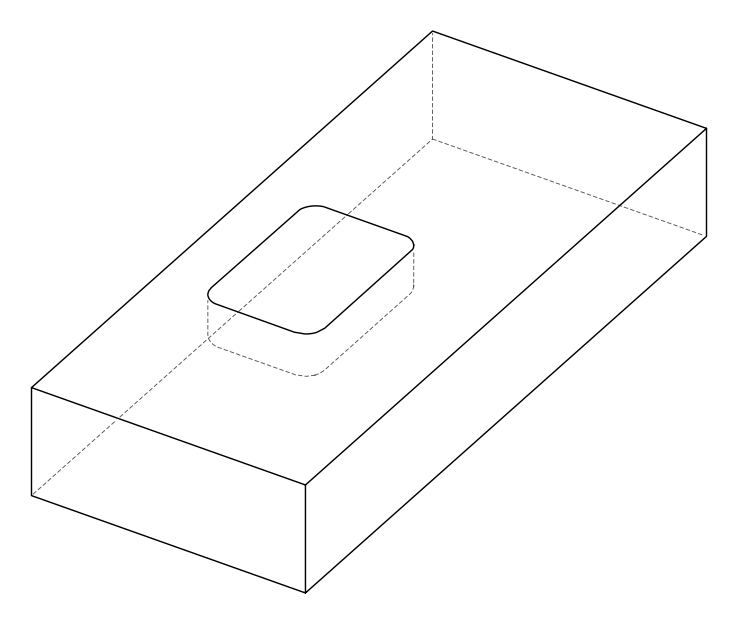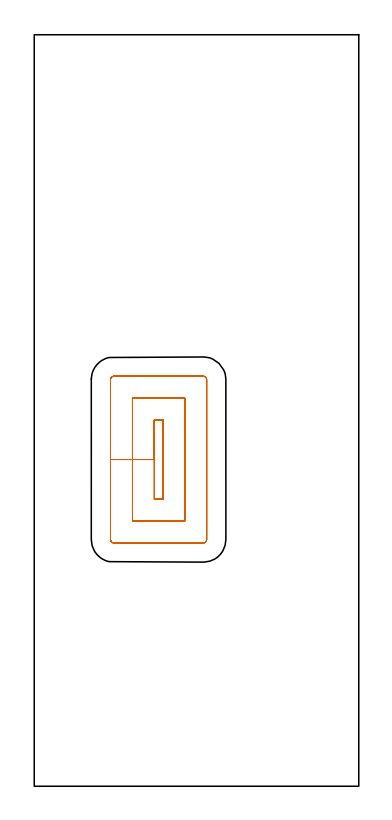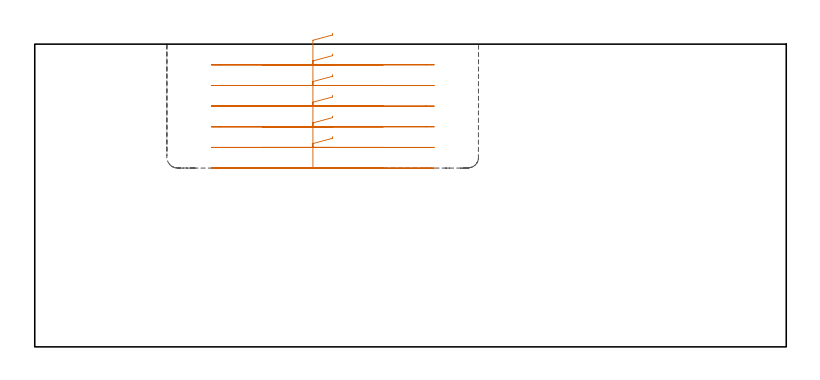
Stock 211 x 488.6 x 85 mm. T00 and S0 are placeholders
(PLAN: 1 operations, 0 tool changes, 9.4 min)
(1 MILL_RECTANGULAR_POCKET | POCKET_RECTANGULAR_STRAIGHT | NXT0201_007 | Follow Part, ap 6.25, ae 75% | 9.35 min | 398776 mm3)
(TOOL NXT0201_007 | ENDMILL 25mm [R216.25-25050GCK54P 1620] | D25 R3 FL54 Z5)
(OP 1 MILL_RECTANGULAR_POCKET)
G17 G21 G94 G90
T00 M6
G54
G17 G0 G90 X83.6 Y236.458 S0 M3
G43 Z95. H1
Z88.
G94 G1 Y238.1 Z87.56 F250.
X78.1 Z86.086
Y212.4 Z79.2
Y186.7 F500.
X83.6
Y238.1
X78.1
Y212.4
X63.85
Y172.45
X97.85
Y252.35
X63.85
Y212.4
X49.6
Y160.4
G3 X51.8 Y158.2 R2.2
G1 X109.9
G3 X112.1 Y160.4 R2.2
G1 Y264.4
G3 X109.9 Y266.6 R2.2
G1 X51.8
G3 X49.6 Y264.4 R2.2
G1 Y212.4
Y211.4
G0 X83.6 Y236.458 Z82.2
G1 Y238.1 Z81.76 F250.
X78.1 Z80.286
Y212.4 Z73.4
Y186.7 F500.
X83.6
Y238.1
X78.1
Y212.4
X63.85
Y172.45
X97.85
Y252.35
X63.85
Y212.4
X49.6
Y160.4
G3 X51.8 Y158.2 R2.2
G1 X109.9
G3 X112.1 Y160.4 R2.2
G1 Y264.4
G3 X109.9 Y266.6 R2.2
G1 X51.8
G3 X49.6 Y264.4 R2.2
G1 Y212.4
Y211.4
G0 X83.6 Y236.458 Z76.4
G1 Y238.1 Z75.96 F250.
X78.1 Z74.486
Y212.4 Z67.6
Y186.7 F500.
X83.6
Y238.1
X78.1
Y212.4
X63.85
Y172.45
X97.85
Y252.35
X63.85
Y212.4
X49.6
Y160.4
G3 X51.8 Y158.2 R2.2
G1 X109.9
G3 X112.1 Y160.4 R2.2
G1 Y264.4
G3 X109.9 Y266.6 R2.2
G1 X51.8
G3 X49.6 Y264.4 R2.2
G1 Y212.4
Y211.4
G0 X83.6 Y236.458 Z70.6
G1 Y238.1 Z70.16 F250.
X78.1 Z68.686
Y212.4 Z61.8
Y186.7 F500.
X83.6
Y238.1
X78.1
Y212.4
X63.85
Y172.45
X97.85
Y252.35
X63.85
Y212.4
X49.6
Y160.4
G3 X51.8 Y158.2 R2.2
G1 X109.9
G3 X112.1 Y160.4 R2.2
G1 Y264.4
G3 X109.9 Y266.6 R2.2
G1 X51.8
G3 X49.6 Y264.4 R2.2
G1 Y212.4
Y211.4
G0 X83.6 Y236.458 Z64.8
G1 Y238.1 Z64.36 F250.
X78.1 Z62.886
Y212.4 Z56.
Y186.7 F500.
X83.6
Y238.1
X78.1
Y212.4
X63.85
Y172.45
X97.85
Y252.35
X63.85
Y212.4
X49.6
Y160.4
G3 X51.8 Y158.2 R2.2
G1 X109.9
G3 X112.1 Y160.4 R2.2
G1 Y264.4
G3 X109.9 Y266.6 R2.2
G1 X51.8
G3 X49.6 Y264.4 R2.2
G1 Y212.4
Y211.4
G0 X83.6 Y236.458 Z59.
G1 Y238.1 Z58.56 F250.
X78.1 Z57.086
Y212.4 Z50.2
Y186.7 F500.
X83.6
Y238.1
X78.1
Y212.4
X63.85
Y172.45
X97.85
Y252.35
X63.85
Y212.4
X49.6
Y160.4
G3 X51.8 Y158.2 R2.2
G1 X109.9
G3 X112.1 Y160.4 R2.2
G1 Y264.4
G3 X109.9 Y266.6 R2.2
G1 X51.8
G3 X49.6 Y264.4 R2.2
G1 Y212.4
Y211.4
G0 Z95.
M5
M2
